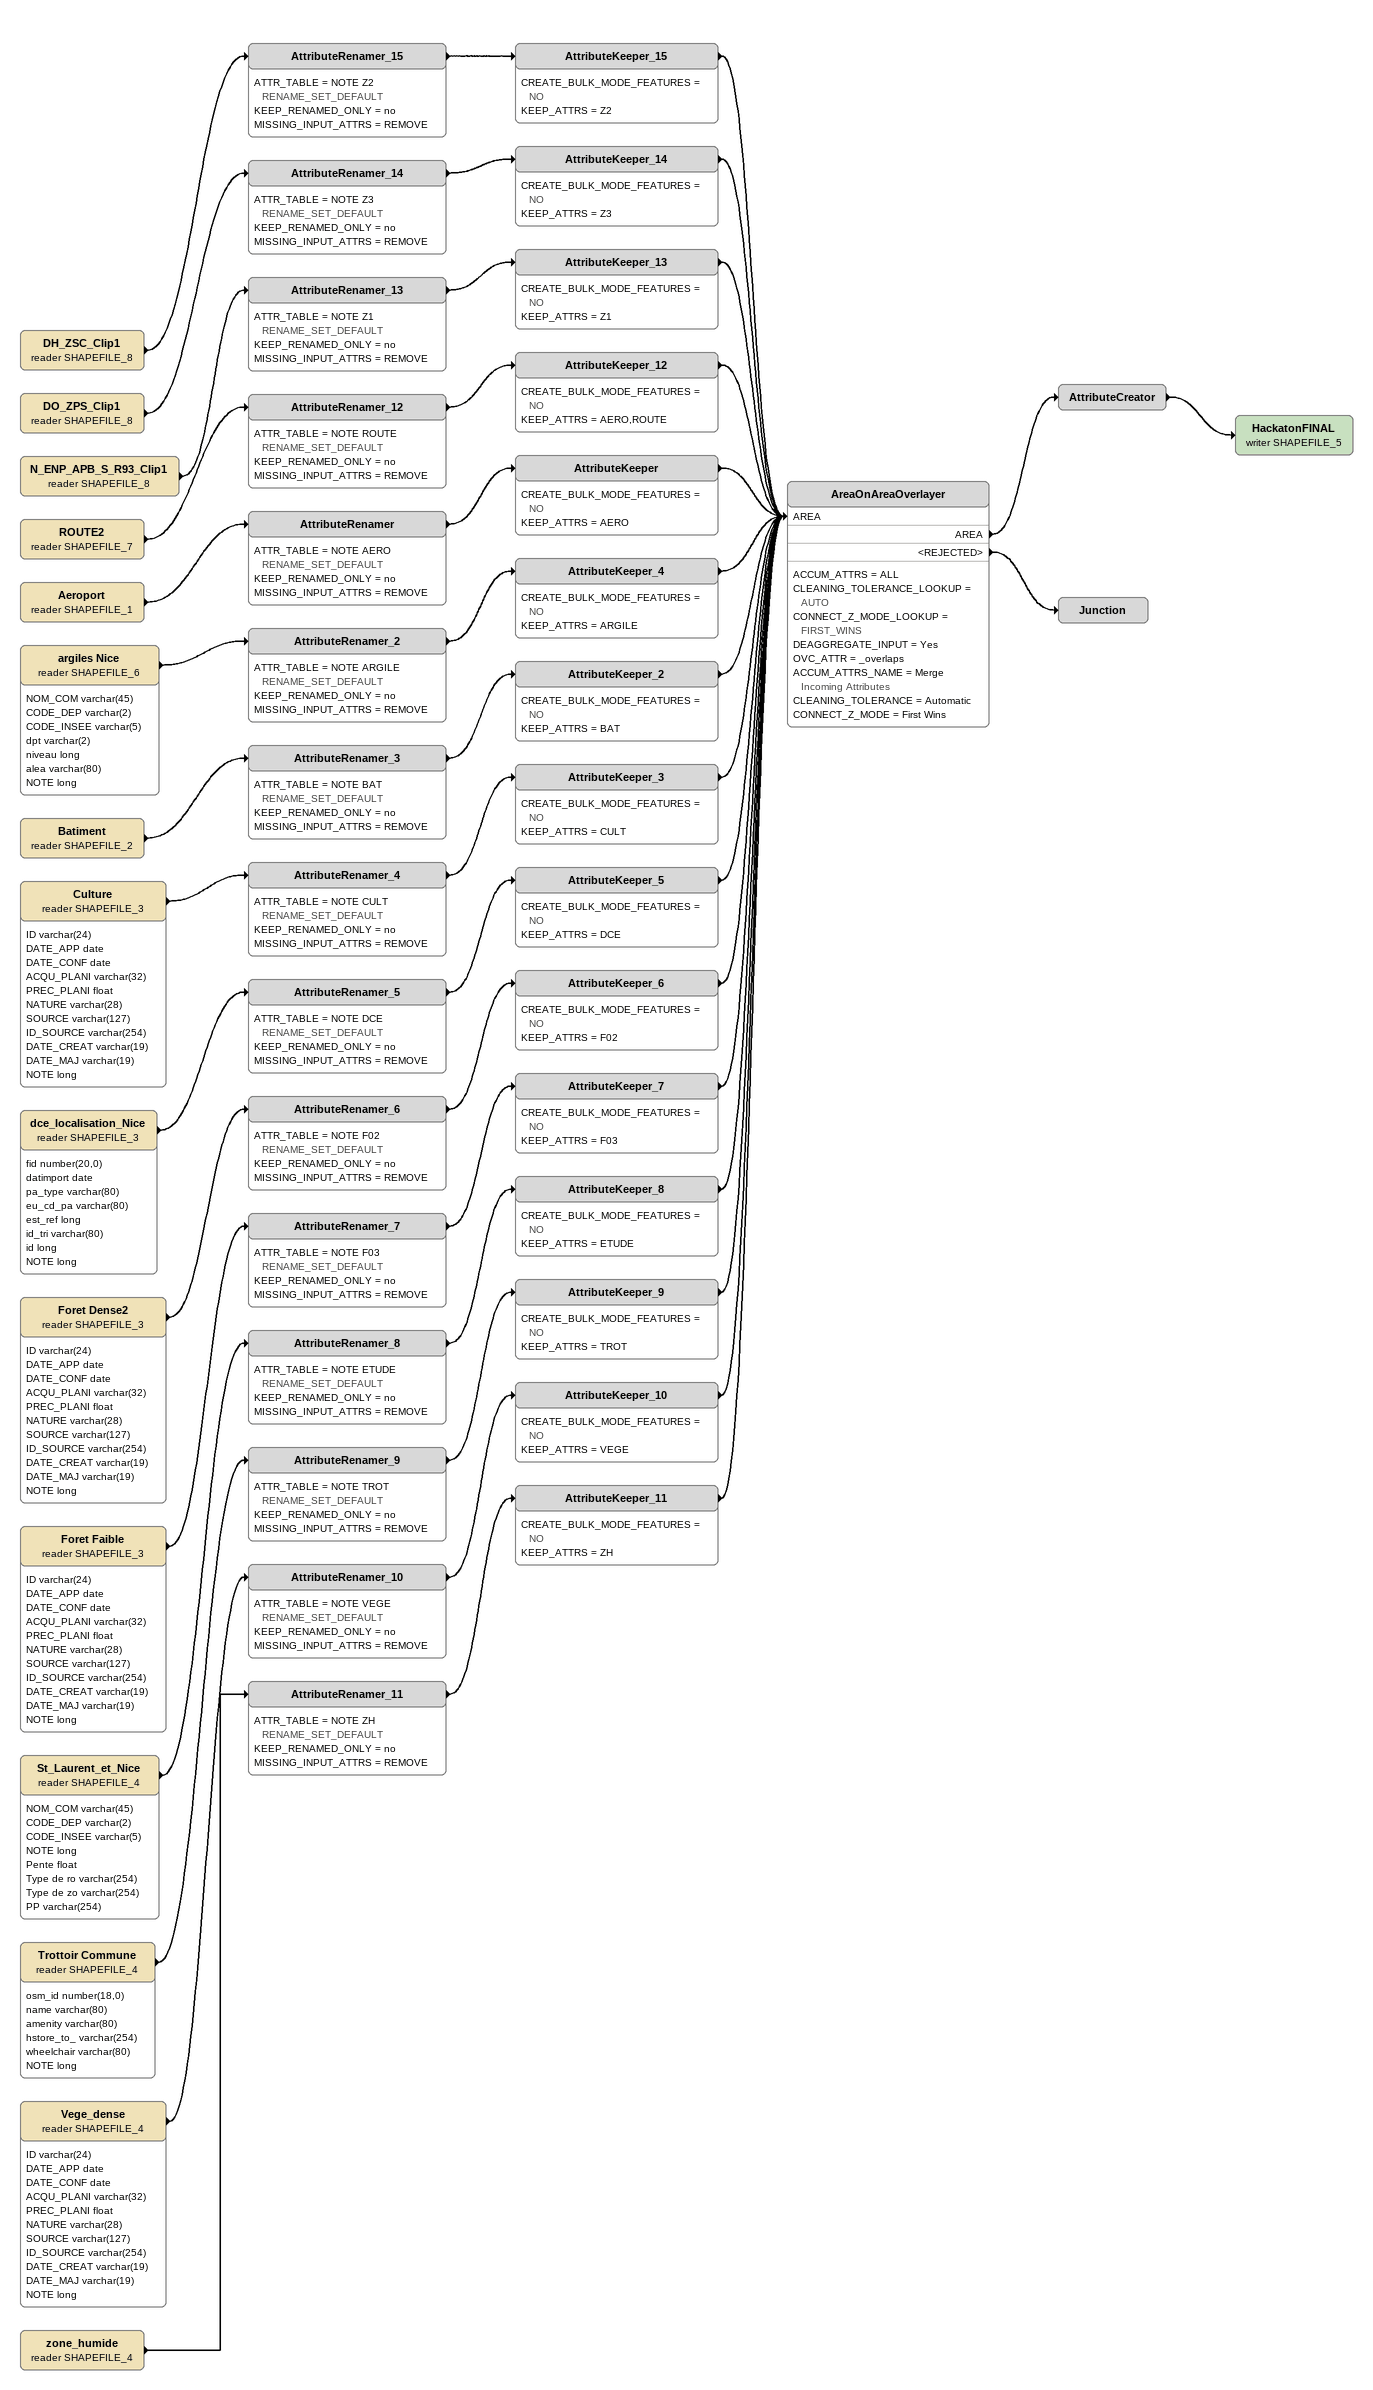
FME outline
N_ENP_APB_S_R93_Clip1 (reader SHAPEFILE_8)
    -> AttributeRenamer_13
AttributeRenamer_13
    ATTR_TABLE = NOTE Z1 RENAME_SET_DEFAULT
    KEEP_RENAMED_ONLY = no
    MISSING_INPUT_ATTRS = REMOVE
    -> AttributeKeeper_13
AttributeKeeper_13
    CREATE_BULK_MODE_FEATURES = NO
    KEEP_ATTRS = Z1
    -> AreaOnAreaOverlayer [AREA]
DH_ZSC_Clip1 (reader SHAPEFILE_8)
    -> AttributeRenamer_15
AttributeRenamer_15
    ATTR_TABLE = NOTE Z2 RENAME_SET_DEFAULT
    KEEP_RENAMED_ONLY = no
    MISSING_INPUT_ATTRS = REMOVE
    -> AttributeKeeper_15
AttributeKeeper_15
    CREATE_BULK_MODE_FEATURES = NO
    KEEP_ATTRS = Z2
    -> AreaOnAreaOverlayer [AREA]
DO_ZPS_Clip1 (reader SHAPEFILE_8)
    -> AttributeRenamer_14
AttributeRenamer_14
    ATTR_TABLE = NOTE Z3 RENAME_SET_DEFAULT
    KEEP_RENAMED_ONLY = no
    MISSING_INPUT_ATTRS = REMOVE
    -> AttributeKeeper_14
AttributeKeeper_14
    CREATE_BULK_MODE_FEATURES = NO
    KEEP_ATTRS = Z3
    -> AreaOnAreaOverlayer [AREA]
ROUTE2 (reader SHAPEFILE_7)
    -> AttributeRenamer_12
AttributeRenamer_12
    ATTR_TABLE = NOTE ROUTE RENAME_SET_DEFAULT
    KEEP_RENAMED_ONLY = no
    MISSING_INPUT_ATTRS = REMOVE
    -> AttributeKeeper_12
AttributeKeeper_12
    CREATE_BULK_MODE_FEATURES = NO
    KEEP_ATTRS = AERO,ROUTE
    -> AreaOnAreaOverlayer [AREA]
Aeroport (reader SHAPEFILE_1)
    -> AttributeRenamer
AttributeRenamer
    ATTR_TABLE = NOTE AERO RENAME_SET_DEFAULT
    KEEP_RENAMED_ONLY = no
    MISSING_INPUT_ATTRS = REMOVE
    -> AttributeKeeper
AttributeKeeper
    CREATE_BULK_MODE_FEATURES = NO
    KEEP_ATTRS = AERO
    -> AreaOnAreaOverlayer [AREA]
argiles Nice (reader SHAPEFILE_6)
    attributes: NOM_COM varchar(45), CODE_DEP varchar(2), CODE_INSEE varchar(5), dpt varchar(2), niveau long, alea varchar(80), NOTE long
    -> AttributeRenamer_2
AttributeRenamer_2
    ATTR_TABLE = NOTE ARGILE RENAME_SET_DEFAULT
    KEEP_RENAMED_ONLY = no
    MISSING_INPUT_ATTRS = REMOVE
    -> AttributeKeeper_4
AttributeKeeper_4
    CREATE_BULK_MODE_FEATURES = NO
    KEEP_ATTRS = ARGILE
    -> AreaOnAreaOverlayer [AREA]
Batiment (reader SHAPEFILE_2)
    -> AttributeRenamer_3
AttributeRenamer_3
    ATTR_TABLE = NOTE BAT RENAME_SET_DEFAULT
    KEEP_RENAMED_ONLY = no
    MISSING_INPUT_ATTRS = REMOVE
    -> AttributeKeeper_2
AttributeKeeper_2
    CREATE_BULK_MODE_FEATURES = NO
    KEEP_ATTRS = BAT
    -> AreaOnAreaOverlayer [AREA]
Culture (reader SHAPEFILE_3)
    attributes: ID varchar(24), DATE_APP date, DATE_CONF date, ACQU_PLANI varchar(32), PREC_PLANI float, NATURE varchar(28), SOURCE varchar(127), ID_SOURCE varchar(254), DATE_CREAT varchar(19), DATE_MAJ varchar(19), NOTE long
    -> AttributeRenamer_4
AttributeRenamer_4
    ATTR_TABLE = NOTE CULT RENAME_SET_DEFAULT
    KEEP_RENAMED_ONLY = no
    MISSING_INPUT_ATTRS = REMOVE
    -> AttributeKeeper_3
AttributeKeeper_3
    CREATE_BULK_MODE_FEATURES = NO
    KEEP_ATTRS = CULT
    -> AreaOnAreaOverlayer [AREA]
dce_localisation_Nice (reader SHAPEFILE_3)
    attributes: fid number(20,0), datimport date, pa_type varchar(80), eu_cd_pa varchar(80), est_ref long, id_tri varchar(80), id long, NOTE long
    -> AttributeRenamer_5
AttributeRenamer_5
    ATTR_TABLE = NOTE DCE RENAME_SET_DEFAULT
    KEEP_RENAMED_ONLY = no
    MISSING_INPUT_ATTRS = REMOVE
    -> AttributeKeeper_5
AttributeKeeper_5
    CREATE_BULK_MODE_FEATURES = NO
    KEEP_ATTRS = DCE
    -> AreaOnAreaOverlayer [AREA]
Foret Dense2 (reader SHAPEFILE_3)
    attributes: ID varchar(24), DATE_APP date, DATE_CONF date, ACQU_PLANI varchar(32), PREC_PLANI float, NATURE varchar(28), SOURCE varchar(127), ID_SOURCE varchar(254), DATE_CREAT varchar(19), DATE_MAJ varchar(19), NOTE long
    -> AttributeRenamer_6
AttributeRenamer_6
    ATTR_TABLE = NOTE F02 RENAME_SET_DEFAULT
    KEEP_RENAMED_ONLY = no
    MISSING_INPUT_ATTRS = REMOVE
    -> AttributeKeeper_6
AttributeKeeper_6
    CREATE_BULK_MODE_FEATURES = NO
    KEEP_ATTRS = F02
    -> AreaOnAreaOverlayer [AREA]
Foret Faible (reader SHAPEFILE_3)
    attributes: ID varchar(24), DATE_APP date, DATE_CONF date, ACQU_PLANI varchar(32), PREC_PLANI float, NATURE varchar(28), SOURCE varchar(127), ID_SOURCE varchar(254), DATE_CREAT varchar(19), DATE_MAJ varchar(19), NOTE long
    -> AttributeRenamer_7
AttributeRenamer_7
    ATTR_TABLE = NOTE F03 RENAME_SET_DEFAULT
    KEEP_RENAMED_ONLY = no
    MISSING_INPUT_ATTRS = REMOVE
    -> AttributeKeeper_7
AttributeKeeper_7
    CREATE_BULK_MODE_FEATURES = NO
    KEEP_ATTRS = F03
    -> AreaOnAreaOverlayer [AREA]
St_Laurent_et_Nice (reader SHAPEFILE_4)
    attributes: NOM_COM varchar(45), CODE_DEP varchar(2), CODE_INSEE varchar(5), NOTE long, Pente float, Type de ro varchar(254), Type de zo varchar(254), PP varchar(254)
    -> AttributeRenamer_8
AttributeRenamer_8
    ATTR_TABLE = NOTE ETUDE RENAME_SET_DEFAULT
    KEEP_RENAMED_ONLY = no
    MISSING_INPUT_ATTRS = REMOVE
    -> AttributeKeeper_8
AttributeKeeper_8
    CREATE_BULK_MODE_FEATURES = NO
    KEEP_ATTRS = ETUDE
    -> AreaOnAreaOverlayer [AREA]
Trottoir Commune (reader SHAPEFILE_4)
    attributes: osm_id number(18,0), name varchar(80), amenity varchar(80), hstore_to_ varchar(254), wheelchair varchar(80), NOTE long
    -> AttributeRenamer_9
AttributeRenamer_9
    ATTR_TABLE = NOTE TROT RENAME_SET_DEFAULT
    KEEP_RENAMED_ONLY = no
    MISSING_INPUT_ATTRS = REMOVE
    -> AttributeKeeper_9
AttributeKeeper_9
    CREATE_BULK_MODE_FEATURES = NO
    KEEP_ATTRS = TROT
    -> AreaOnAreaOverlayer [AREA]
Vege_dense (reader SHAPEFILE_4)
    attributes: ID varchar(24), DATE_APP date, DATE_CONF date, ACQU_PLANI varchar(32), PREC_PLANI float, NATURE varchar(28), SOURCE varchar(127), ID_SOURCE varchar(254), DATE_CREAT varchar(19), DATE_MAJ varchar(19), NOTE long
    -> AttributeRenamer_10
AttributeRenamer_10
    ATTR_TABLE = NOTE VEGE RENAME_SET_DEFAULT
    KEEP_RENAMED_ONLY = no
    MISSING_INPUT_ATTRS = REMOVE
    -> AttributeKeeper_10
AttributeKeeper_10
    CREATE_BULK_MODE_FEATURES = NO
    KEEP_ATTRS = VEGE
    -> AreaOnAreaOverlayer [AREA]
zone_humide (reader SHAPEFILE_4)
    -> AttributeRenamer_11
AttributeRenamer_11
    ATTR_TABLE = NOTE ZH RENAME_SET_DEFAULT
    KEEP_RENAMED_ONLY = no
    MISSING_INPUT_ATTRS = REMOVE
    -> AttributeKeeper_11
AttributeKeeper_11
    CREATE_BULK_MODE_FEATURES = NO
    KEEP_ATTRS = ZH
    -> AreaOnAreaOverlayer [AREA]
AreaOnAreaOverlayer
    ACCUM_ATTRS = ALL
    CLEANING_TOLERANCE_LOOKUP = AUTO
    CONNECT_Z_MODE_LOOKUP = FIRST_WINS
    DEAGGREGATE_INPUT = Yes
    OVC_ATTR = _overlaps
    ACCUM_ATTRS_NAME = Merge Incoming Attributes
    CLEANING_TOLERANCE = Automatic
    CONNECT_Z_MODE = First Wins
    AREA -> AttributeCreator
    <REJECTED> -> Junction
AttributeCreator
    -> HackatonFINAL (writer SHAPEFILE_5)
HackatonFINAL (writer SHAPEFILE_5)
Junction
